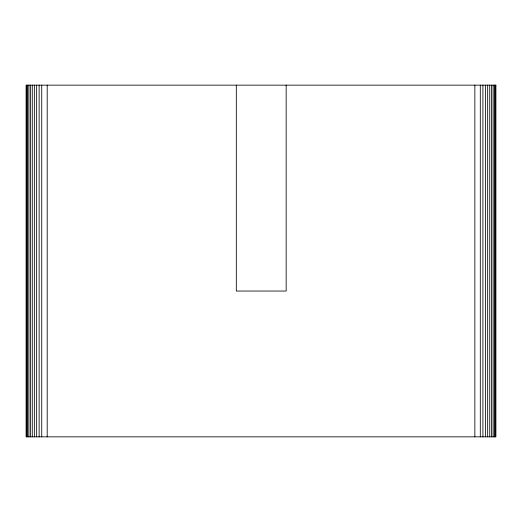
<?xml version="1.0" encoding="UTF-8"?>
<svg xmlns="http://www.w3.org/2000/svg" width="522" height="522" viewBox="0 0 522 522"><rect width="100%" height="100%" fill="white"/><g stroke="black" fill="none" stroke-linecap="round" stroke-linejoin="round"><path stroke-width="0.78" d="M495.182 85.151L495.182 436.849M494.301 85.151L494.301 436.849M493.081 85.151L493.081 436.849M491.554 85.151L491.554 436.849M489.734 85.151L489.734 436.849M487.665 85.151L487.665 436.849M485.382 85.151L485.382 436.849M482.909 85.151L482.909 436.849M480.305 85.151L480.305 436.849M474.857 85.151L474.857 436.849M286.16 85.151L286.16 291.041L236.316 291.041L236.316 85.151M47.202 85.151L47.202 436.849M41.74 85.151L41.74 436.849M39.124 85.151L39.124 436.849M36.651 85.151L36.651 436.849M34.354 85.151L34.354 436.849M32.279 85.151L32.279 436.849M30.459 85.151L30.459 436.849M28.925 85.151L28.925 436.849M27.705 85.151L27.705 436.849M26.818 85.151L26.818 436.849M495.9 85.151L26.1 85.151L26.1 436.849L495.9 436.849L495.9 85.151"/></g></svg>
